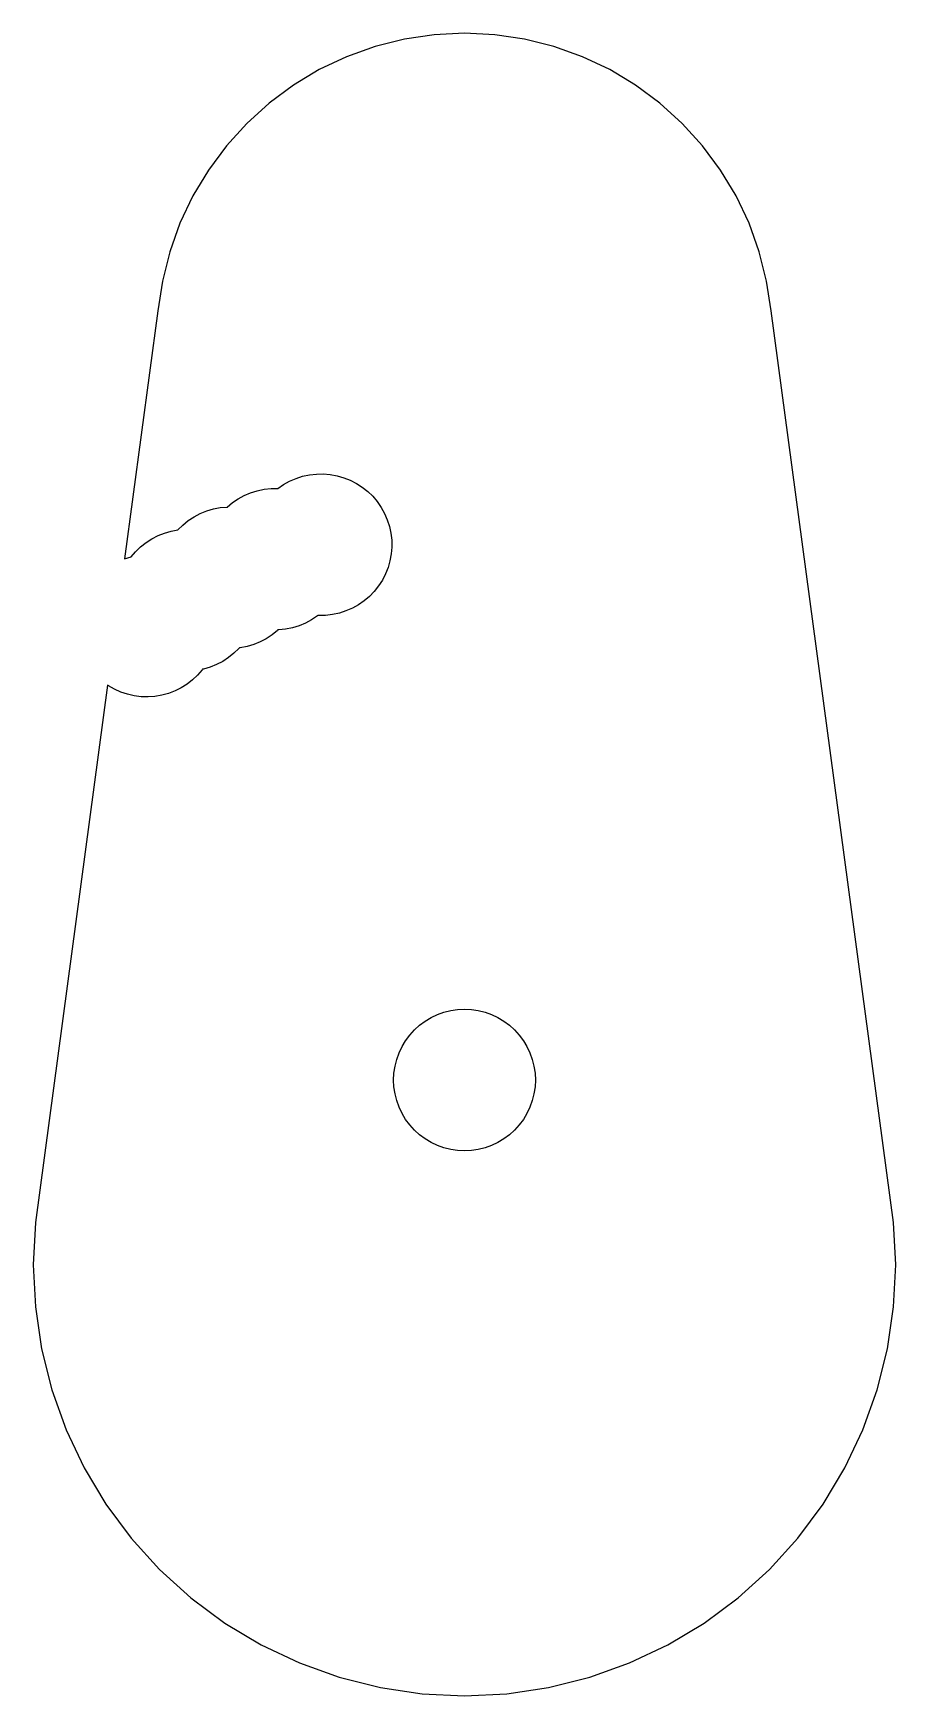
# Model space of a CAD drawing. Header units: metres. Extents: x -7 to 7, y -7 to 20.
import ezdxf

# ---------------------------------------------------------------- set-up
doc = ezdxf.new("R2010")
doc.units = ezdxf.units.M

msp = doc.modelspace()

# ---------------------------------------------------------------- linework, layer by layer
for p, q in [((0, 20), (-0.490082, 19.9759)), ((0.490082, 19.9759), (0, 20)), ((-1.45142, 19.7847), (-1.91341, 19.6194)), ((-0.975449, 19.9039), (-1.45142, 19.7847)), ((-0.490082, 19.9759), (-0.975449, 19.9039)), ((0.975449, 19.9039), (0.490082, 19.9759)), ((1.45142, 19.7847), (0.975449, 19.9039)), ((1.91341, 19.6194), (1.45142, 19.7847)), ((-1.91341, 19.6194), (-2.35698, 19.4096)), ((2.35698, 19.4096), (1.91341, 19.6194)), ((-2.35698, 19.4096), (-2.77785, 19.1573)), ((2.77785, 19.1573), (2.35698, 19.4096)), ((-2.77785, 19.1573), (-3.17195, 18.8651)), ((3.17195, 18.8651), (2.77785, 19.1573)), ((-3.17195, 18.8651), (-3.53552, 18.5355)), ((3.53552, 18.5355), (3.17195, 18.8651)), ((-3.53552, 18.5355), (-3.86505, 18.172)), ((3.86505, 18.172), (3.53552, 18.5355)), ((-3.86505, 18.172), (-4.15733, 17.7778)), ((4.15733, 17.7778), (3.86505, 18.172)), ((-4.15733, 17.7778), (-4.40959, 17.357)), ((4.40959, 17.357), (4.15733, 17.7778)), ((-4.40959, 17.357), (-4.61938, 16.9134)), ((4.61938, 16.9134), (4.40959, 17.357)), ((-4.61938, 16.9134), (-4.7847, 16.4514)), ((4.7847, 16.4514), (4.61938, 16.9134)), ((-4.7847, 16.4514), (-4.90392, 15.9754)), ((4.90392, 15.9754), (4.7847, 16.4514)), ((-4.90392, 15.9754), (-4.97592, 15.4901)), ((4.97592, 15.4901), (4.90392, 15.9754)), ((-4.97592, 15.4901), (-5.51694, 11.4661)), ((6.96628, 0.686111), (4.97592, 15.4901)), ((-2.93665, 12.6699), (-2.838, 12.7247)), ((-2.838, 12.7247), (-2.73445, 12.7696)), ((-2.73445, 12.7696), (-2.627, 12.8041)), ((-2.627, 12.8041), (-2.51669, 12.828)), ((-2.51669, 12.828), (-2.40457, 12.8409)), ((-2.40457, 12.8409), (-2.29173, 12.8427)), ((-2.29173, 12.8427), (-2.17926, 12.8335)), ((-2.17926, 12.8335), (-2.06822, 12.8133)), ((-2.06822, 12.8133), (-1.9597, 12.7823)), ((-1.9597, 12.7823), (-1.85475, 12.7408)), ((-1.85475, 12.7408), (-1.75436, 12.6893)), ((-3.76825, 12.3772), (-3.67476, 12.4404)), ((-3.67476, 12.4404), (-3.57553, 12.4941)), ((-3.57553, 12.4941), (-3.4715, 12.5379)), ((-3.4715, 12.5379), (-3.36368, 12.5712)), ((-3.36368, 12.5712), (-3.25311, 12.5938)), ((-3.25311, 12.5938), (-3.14087, 12.6055)), ((-3.14087, 12.6055), (-3.02881, 12.6061)), ((-3.02881, 12.6061), (-2.93665, 12.6699)), ((-1.75436, 12.6893), (-1.65952, 12.6281)), ((-1.65952, 12.6281), (-1.57112, 12.5579)), ((-1.57112, 12.5579), (-1.49002, 12.4795)), ((-1.49002, 12.4795), (-1.41701, 12.3934)), ((-4.38939, 12.1464), (-4.28957, 12.199)), ((-4.28957, 12.199), (-4.18507, 12.2416)), ((-4.18507, 12.2416), (-4.07689, 12.2738)), ((-4.07689, 12.2738), (-3.96609, 12.2952)), ((-3.96609, 12.2952), (-3.85451, 12.3056)), ((-3.85451, 12.3056), (-3.76825, 12.3772)), ((-1.41701, 12.3934), (-1.35278, 12.3006)), ((-1.35278, 12.3006), (-1.29796, 12.202)), ((-1.29796, 12.202), (-1.25307, 12.0984)), ((-4.97461, 11.8417), (-4.86964, 11.8832)), ((-4.86964, 11.8832), (-4.76112, 11.9142)), ((-4.76112, 11.9142), (-4.65086, 11.9342)), ((-4.65086, 11.9342), (-4.5712, 12.0131)), ((-4.5712, 12.0131), (-4.48357, 12.0842)), ((-4.48357, 12.0842), (-4.38939, 12.1464)), ((-1.25307, 12.0984), (-1.21855, 11.991)), ((-1.21855, 11.991), (-1.19472, 11.8807)), ((-1.19472, 11.8807), (-1.18182, 11.7685)), ((-5.33934, 11.5804), (-5.25824, 11.6588)), ((-5.25824, 11.6588), (-5.16985, 11.729)), ((-5.16985, 11.729), (-5.075, 11.7901)), ((-5.075, 11.7901), (-4.97461, 11.8417)), ((-1.17998, 11.6557), (-1.18921, 11.5432)), ((-1.18182, 11.7685), (-1.17998, 11.6557)), ((-5.51694, 11.4661), (-5.41185, 11.4949)), ((-5.41185, 11.4949), (-5.33934, 11.5804)), ((-1.20941, 11.4322), (-1.24039, 11.3237)), ((-1.18921, 11.5432), (-1.20941, 11.4322)), ((-1.33344, 11.1183), (-1.39459, 11.0235)), ((-1.28188, 11.2187), (-1.33344, 11.1183)), ((-1.24039, 11.3237), (-1.28188, 11.2187)), ((-1.54323, 10.854), (-1.62929, 10.781)), ((-1.46475, 10.9351), (-1.54323, 10.854)), ((-1.39459, 11.0235), (-1.46475, 10.9351)), ((-2.38809, 10.5373), (-2.48158, 10.4741)), ((-2.37889, 10.5449), (-2.38809, 10.5373)), ((-2.36699, 10.5439), (-2.37889, 10.5449)), ((-2.25415, 10.5458), (-2.36699, 10.5439)), ((-2.14203, 10.5587), (-2.25415, 10.5458)), ((-2.03172, 10.5825), (-2.14203, 10.5587)), ((-1.92427, 10.617), (-2.03172, 10.5825)), ((-1.82072, 10.6619), (-1.92427, 10.617)), ((-1.72209, 10.7167), (-1.82072, 10.6619)), ((-1.62929, 10.781), (-1.72209, 10.7167)), ((-3.03592, 10.3005), (-3.12355, 10.2294)), ((-3.02744, 10.3089), (-3.03592, 10.3005)), ((-3.01549, 10.3089), (-3.02744, 10.3089)), ((-2.90323, 10.3206), (-3.01549, 10.3089)), ((-2.79266, 10.3432), (-2.90323, 10.3206)), ((-2.68484, 10.3766), (-2.79266, 10.3432)), ((-2.58083, 10.4203), (-2.68484, 10.3766)), ((-2.48158, 10.4741), (-2.58083, 10.4203)), ((-3.66064, 10.0081), (-3.74174, 9.92961)), ((-3.65291, 10.0172), (-3.66064, 10.0081)), ((-3.64102, 10.0183), (-3.65291, 10.0172)), ((-3.53021, 10.0397), (-3.64102, 10.0183)), ((-3.42204, 10.0719), (-3.53021, 10.0397)), ((-3.31755, 10.1145), (-3.42204, 10.0719)), ((-3.21773, 10.1672), (-3.31755, 10.1145)), ((-3.12355, 10.2294), (-3.21773, 10.1672)), ((-4.02538, 9.74673), (-4.13034, 9.70525)), ((-3.92499, 9.79829), (-4.02538, 9.74673)), ((-3.83014, 9.85945), (-3.92499, 9.79829)), ((-3.74174, 9.92961), (-3.83014, 9.85945)), ((-4.41341, 9.49953), (-4.50256, 9.43033)), ((-4.33147, 9.57712), (-4.41341, 9.49953)), ((-4.25751, 9.66237), (-4.33147, 9.57712)), ((-4.2506, 9.67212), (-4.25751, 9.66237)), ((-4.23886, 9.67426), (-4.2506, 9.67212)), ((-4.13034, 9.70525), (-4.23886, 9.67426)), ((-5.79314, 9.41173), (-6.96628, 0.686111)), ((-5.78008, 9.40247), (-5.79314, 9.41173)), ((-5.68204, 9.34657), (-5.78008, 9.40247)), ((-5.57898, 9.30055), (-5.68204, 9.34657)), ((-5.47192, 9.26486), (-5.57898, 9.30055)), ((-5.36188, 9.23984), (-5.47192, 9.26486)), ((-5.24991, 9.22571), (-5.36188, 9.23984)), ((-5.1371, 9.22264), (-5.24991, 9.22571)), ((-5.02452, 9.23064), (-5.1371, 9.22264)), ((-4.91327, 9.24962), (-5.02452, 9.23064)), ((-4.80443, 9.27942), (-4.91327, 9.24962)), ((-4.69902, 9.31975), (-4.80443, 9.27942)), ((-4.59808, 9.37022), (-4.69902, 9.31975)), ((-4.50256, 9.43033), (-4.59808, 9.37022)), ((-0.542099, 4.01421), (-0.440079, 4.06245)), ((-0.440079, 4.06245), (-0.333817, 4.10048)), ((-0.333817, 4.10048), (-0.22435, 4.1279)), ((-0.22435, 4.1279), (-0.112717, 4.14445)), ((-0.112717, 4.14445), (0, 4.14999)), ((0, 4.14999), (0.112717, 4.14445)), ((0.112717, 4.14445), (0.22435, 4.1279)), ((0.22435, 4.1279), (0.333817, 4.10048)), ((0.333817, 4.10048), (0.440079, 4.06245)), ((0.440079, 4.06245), (0.542099, 4.01421)), ((-0.888962, 3.72954), (-0.813171, 3.81317)), ((-0.813171, 3.81317), (-0.729538, 3.88896)), ((-0.729538, 3.88896), (-0.638901, 3.95618)), ((-0.638901, 3.95618), (-0.542099, 4.01421)), ((0.542099, 4.01421), (0.638901, 3.95618)), ((0.638901, 3.95618), (0.729538, 3.88896)), ((0.729538, 3.88896), (0.813171, 3.81317)), ((0.813171, 3.81317), (0.888962, 3.72954)), ((-1.06245, 3.44008), (-1.01421, 3.5421)), ((-1.01421, 3.5421), (-0.956177, 3.6389)), ((-0.956177, 3.6389), (-0.888962, 3.72954)), ((0.888962, 3.72954), (0.956177, 3.6389)), ((0.956177, 3.6389), (1.01421, 3.5421)), ((1.01421, 3.5421), (1.06245, 3.44008)), ((-1.1279, 3.22435), (-1.10048, 3.33382)), ((-1.10048, 3.33382), (-1.06245, 3.44008)), ((1.06245, 3.44008), (1.10048, 3.33382)), ((1.10048, 3.33382), (1.1279, 3.22435)), ((-1.14999, 3), (-1.14445, 3.11272)), ((-1.14445, 2.88727), (-1.14999, 3)), ((-1.14445, 3.11272), (-1.1279, 3.22435)), ((1.1279, 3.22435), (1.14445, 3.11272)), ((1.14445, 3.11272), (1.14999, 3)), ((1.14999, 3), (1.14445, 2.88727)), ((-1.1279, 2.77563), (-1.14445, 2.88727)), ((-1.10048, 2.66617), (-1.1279, 2.77563)), ((1.1279, 2.77563), (1.10048, 2.66617)), ((1.14445, 2.88727), (1.1279, 2.77563)), ((-1.06245, 2.55991), (-1.10048, 2.66617)), ((-1.01421, 2.45789), (-1.06245, 2.55991)), ((-0.956177, 2.36108), (-1.01421, 2.45789)), ((1.01421, 2.45789), (0.956177, 2.36108)), ((1.06245, 2.55991), (1.01421, 2.45789)), ((1.10048, 2.66617), (1.06245, 2.55991)), ((-0.888962, 2.27045), (-0.956177, 2.36108)), ((-0.813171, 2.18681), (-0.888962, 2.27045)), ((-0.729538, 2.11102), (-0.813171, 2.18681)), ((0.813171, 2.18681), (0.729538, 2.11102)), ((0.888962, 2.27045), (0.813171, 2.18681)), ((0.956177, 2.36108), (0.888962, 2.27045)), ((-0.638901, 2.04381), (-0.729538, 2.11102)), ((-0.542099, 1.98578), (-0.638901, 2.04381)), ((-0.440079, 1.93753), (-0.542099, 1.98578)), ((-0.333817, 1.89951), (-0.440079, 1.93753)), ((-0.22435, 1.87209), (-0.333817, 1.89951)), ((0.333817, 1.89951), (0.22435, 1.87209)), ((0.440079, 1.93753), (0.333817, 1.89951)), ((0.542099, 1.98578), (0.440079, 1.93753)), ((0.638901, 2.04381), (0.542099, 1.98578)), ((0.729538, 2.11102), (0.638901, 2.04381)), ((-0.112717, 1.85553), (-0.22435, 1.87209)), ((0, 1.84999), (-0.112717, 1.85553)), ((0.112717, 1.85553), (0, 1.84999)), ((0.22435, 1.87209), (0.112717, 1.85553)), ((-6.96628, 0.686111), (-7, 0)), ((7, 0), (6.96628, 0.686111)), ((-7, 0), (-6.96628, -0.686111)), ((6.96628, -0.686111), (7, 0)), ((-6.96628, -0.686111), (-6.86549, -1.36563)), ((6.86549, -1.36563), (6.96628, -0.686111)), ((-6.86549, -1.36563), (-6.69858, -2.03198)), ((6.69858, -2.03198), (6.86549, -1.36563)), ((-6.69858, -2.03198), (-6.46715, -2.67877)), ((6.46715, -2.67877), (6.69858, -2.03198)), ((-6.46715, -2.67877), (-6.17345, -3.29977)), ((6.17345, -3.29977), (6.46715, -2.67877)), ((-6.17345, -3.29977), (-5.82028, -3.88898)), ((5.82028, -3.88898), (6.17345, -3.29977)), ((-5.82028, -3.88898), (-5.41107, -4.44075)), ((5.41107, -4.44075), (5.82028, -3.88898)), ((-5.41107, -4.44075), (-4.94974, -4.94974)), ((4.94974, -4.94974), (5.41107, -4.44075)), ((-4.94974, -4.94974), (-4.44075, -5.41107)), ((4.44075, -5.41107), (4.94974, -4.94974)), ((-4.44075, -5.41107), (-3.88898, -5.82028)), ((3.88898, -5.82028), (4.44075, -5.41107)), ((-3.88898, -5.82028), (-3.29977, -6.17345)), ((3.29977, -6.17345), (3.88898, -5.82028)), ((-3.29977, -6.17345), (-2.67877, -6.46715)), ((2.67877, -6.46715), (3.29977, -6.17345)), ((-2.67877, -6.46715), (-2.03198, -6.69858)), ((2.03198, -6.69858), (2.67877, -6.46715)), ((-2.03198, -6.69858), (-1.36563, -6.86549)), ((1.36563, -6.86549), (2.03198, -6.69858)), ((-1.36563, -6.86549), (-0.686111, -6.96628)), ((-0.686111, -6.96628), (0, -7)), ((0, -7), (0.686111, -6.96628)), ((0.686111, -6.96628), (1.36563, -6.86549))]:
    msp.add_line(p, q)

doc.saveas('drawing.dxf')
